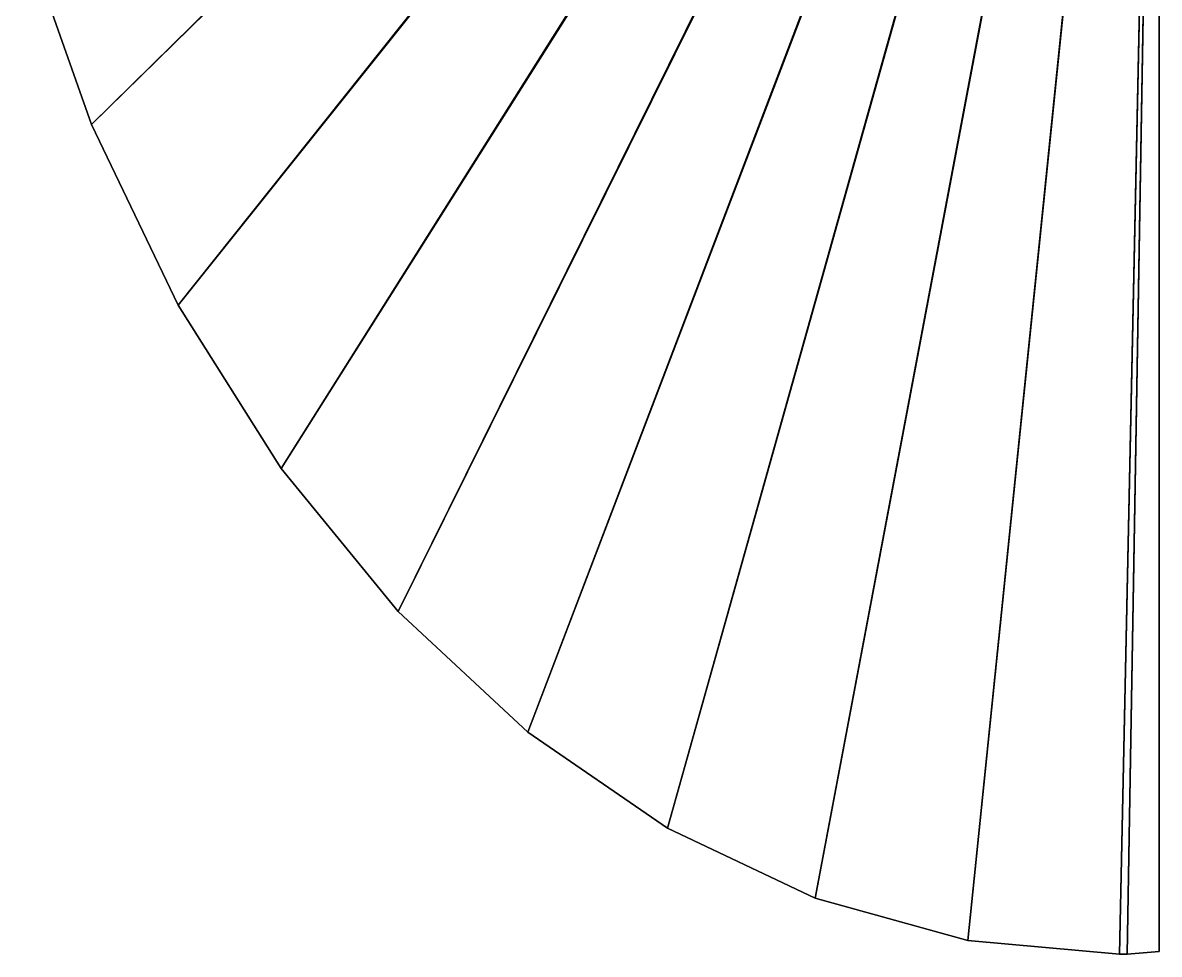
# Model space of a CAD drawing. Extents: x -30 to 83, y -53 to 60.
# Drawn here: x 43.25 to 59, y -53 to -40.09 of the extents above; entities that cross this region are included whole.
import ezdxf

# ---------------------------------------------------------------- set-up
doc = ezdxf.new("R2010")
doc.units = 0
doc.header["$MEASUREMENT"] = 0

msp = doc.modelspace()

# ---------------------------------------------------------------- linework, layer by layer
for points in [[(59, -27.003, 87), (59, -52.959476, 87), (59, -26.023001, 73.485001)], [(59, -26.27, 73.269997), (59, -26.023001, 73.485001), (59, -52.959476, 87)], [(59, -26.485001, 73.023003), (59, -26.27, 73.269997), (59, -52.959476, 87)], [(59, -26.667, 72.750999), (59, -26.485001, 73.023003), (59, -52.959476, 87)], [(59, -26.812, 72.458), (59, -26.667, 72.750999), (59, -52.959476, 87)], [(59, -26.812, 72.458), (59, -52.959476, 87), (59, -26.917, 72.148003)], [(59, -26.981001, 71.827003), (59, -26.917, 72.148003), (59, -52.959476, 71)], [(59, -52.959476, 71), (59, -26.917, 72.148003), (59, -52.959476, 87)], [(44.206001, -41.502998, 71), (43.250999, -38.805, 71), (59, -26.946508, 71)], [(43.250999, -38.805, 87), (44.206001, -41.502998, 87), (59, -27.003, 87)], [(44.206001, -41.502998, 71), (59, -26.946508, 71), (45.405998, -44.005001, 71)], [(44.206001, -41.502998, 87), (45.405998, -44.005001, 87), (59, -27.003, 87)], [(45.405998, -44.005001, 71), (59, -26.946508, 71), (46.830002, -46.266998, 71)], [(45.405998, -44.005001, 87), (46.830002, -46.266998, 87), (59, -27.003, 87)], [(48.452999, -48.250999, 71), (46.830002, -46.266998, 71), (59, -26.946508, 71)], [(46.830002, -46.266998, 87), (48.452999, -48.250999, 87), (59, -27.003, 87)], [(48.452999, -48.250999, 71), (59, -26.946508, 71), (50.249001, -49.923, 71)], [(50.249001, -49.923, 87), (59, -27.003, 87), (48.452999, -48.250999, 87)], [(50.249001, -49.923, 71), (59, -26.946508, 71), (52.184998, -51.254002, 71)], [(50.249001, -49.923, 87), (52.184998, -51.254002, 87), (59, -27.003, 87)], [(52.184998, -51.254002, 71), (59, -26.946508, 71), (54.230003, -52.221001, 71)], [(52.184998, -51.254002, 87), (54.230003, -52.221001, 87), (59, -27.003, 87)], [(54.230003, -52.221001, 71), (59, -26.946508, 71), (56.348, -52.807999, 71)], [(54.230003, -52.221001, 87), (56.348, -52.807999, 87), (59, -27.003, 87)], [(58.447327, -53, 71), (56.348, -52.807999, 71), (59, -26.946508, 71)], [(58.447327, -53, 87), (59, -27.003, 87), (56.348, -52.807999, 87)], [(58.556694, -53, 71), (58.447327, -53, 71), (59, -26.946508, 71)], [(58.556694, -53, 87), (59, -27.003, 87), (58.447327, -53, 87)], [(59, -52.959476, 71), (58.556694, -53, 71), (59, -26.946508, 71)], [(59, -52.959476, 87), (59, -27.003, 87), (58.556694, -53, 87)], [(59, -52.959476, 71), (59, -26.946508, 71), (59, -26.981001, 71.172997)], [(59, -27.003, 71.5), (59, -26.981001, 71.827003), (59, -52.959476, 71)], [(59, -26.981001, 71.172997), (59, -27.003, 71.5), (59, -52.959476, 71)], [(44.206001, -41.502998, 71), (44.206001, -41.502998, 87), (43.250999, -38.805, 87)], [(44.206001, -41.502998, 71), (43.250999, -38.805, 87), (43.250999, -38.805, 71)], [(45.405998, -44.005001, 71), (45.405998, -44.005001, 87), (44.206001, -41.502998, 87)], [(45.405998, -44.005001, 71), (44.206001, -41.502998, 87), (44.206001, -41.502998, 71)], [(46.830002, -46.266998, 71), (46.830002, -46.266998, 87), (45.405998, -44.005001, 87)], [(46.830002, -46.266998, 71), (45.405998, -44.005001, 87), (45.405998, -44.005001, 71)], [(48.452999, -48.250999, 71), (48.452999, -48.250999, 87), (46.830002, -46.266998, 87)], [(48.452999, -48.250999, 71), (46.830002, -46.266998, 87), (46.830002, -46.266998, 71)], [(48.452999, -48.250999, 87), (48.452999, -48.250999, 71), (50.249001, -49.923, 71)], [(48.452999, -48.250999, 87), (50.249001, -49.923, 71), (50.249001, -49.923, 87)], [(50.249001, -49.923, 87), (50.249001, -49.923, 71), (52.184998, -51.254002, 71)], [(50.249001, -49.923, 87), (52.184998, -51.254002, 71), (52.184998, -51.254002, 87)], [(54.230003, -52.221001, 71), (54.230003, -52.221001, 87), (52.184998, -51.254002, 71)], [(52.184998, -51.254002, 87), (52.184998, -51.254002, 71), (54.230003, -52.221001, 87)], [(56.348, -52.807999, 71), (56.348, -52.807999, 87), (54.230003, -52.221001, 87)], [(56.348, -52.807999, 71), (54.230003, -52.221001, 87), (54.230003, -52.221001, 71)], [(58.447327, -53, 87), (56.348, -52.807999, 87), (56.348, -52.807999, 71)], [(58.447327, -53, 87), (56.348, -52.807999, 71), (58.447327, -53, 71)], [(58.447327, -53, 87), (58.447327, -53, 71), (58.556694, -53, 71)], [(58.447327, -53, 87), (58.556694, -53, 71), (58.556694, -53, 87)], [(58.556694, -53, 71), (59, -52.959476, 71), (59, -52.959476, 87)], [(58.556694, -53, 71), (59, -52.959476, 87), (58.556694, -53, 87)]]:
    msp.add_3dface(points)

doc.saveas('drawing.dxf')
